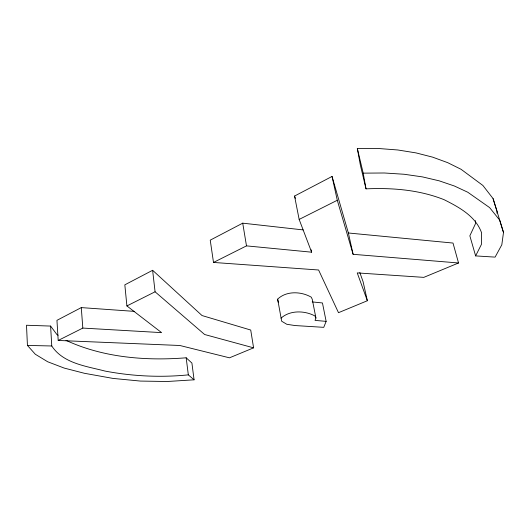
<?xml version="1.0" encoding="UTF-8"?>
<svg xmlns="http://www.w3.org/2000/svg" width="530" height="530" viewBox="0 0 530 530"><rect width="100%" height="100%" fill="white"/><g stroke="black" fill="none" stroke-linecap="round" stroke-linejoin="round"><path stroke-width="0.79" d="M496.921 213.186L497.107 211.569L493.066 198.591L482.916 185.487L461.047 169.282L447.664 162.65L432.639 157.152L416.017 152.898L397.858 149.983L378.248 148.48L357.319 148.446L360.307 164.823L366.018 188.859C392.458 187.673 419.303 189.819 444.1 199.684C459.086 207.237 475.595 216.094 481.611 232.856L481.445 244.363L475.622 255.904L495.1 257.116L501.811 244.807L503.5 232.458L493.066 198.591M326.142 321.359L323.75 327.341L294.965 325.546L286.796 324.281L281.668 321.22L277.654 299.145C286.352 290.678 301.305 291.361 311.262 297.178L312.269 299.337L315.926 318.007L315.045 320.398L326.142 321.359L322.452 302.955L312.21 301.915M281.032 318.159C289.996 310.01 304.73 310.474 314.933 315.959L315.926 318.007M134.693 311.395L81.282 307.605L56.948 320.332L58.194 340.452L179.862 345.494L229.483 357.823L253.592 347.846L250.723 330.038L202.029 315.549L152.62 270.293L124.828 284.829L126.909 305.936L161.59 332.628L82.819 328.083L58.194 340.452M303.167 229.921L242.72 223.163L210.231 240.156L213.504 262.443L318.596 269.995L338.498 312.687L367.356 300.735L363.09 281.721L359.81 272.486M213.504 262.443L246.49 245.874L311.627 252.187L299.152 219.42L294.548 196.054L332.045 176.444L348.376 232.988L353.113 254.314L458.536 262.979L453.011 243.058L348.376 232.988M126.909 305.936L155.078 291.791L204.633 334.51L253.592 347.846M299.152 219.42L337.292 200.267L332.045 176.444M458.536 262.979L423.788 277.369L357.24 272.904L367.356 300.735M65.978 340.333C103.151 357.571 145.677 361.036 186.176 357.796L191.913 363.07L194.073 379.818L167.195 381.501L140.384 381.07L113.029 378.42L84.456 373.299L64.183 368.078L47.68 361.765L35.305 354.245L27.434 345.427L26.5 325.248L50.602 326.069L56.803 334.397L58.114 335.245M194.073 379.818L188.329 374.869C160.524 377.638 132.407 376.274 104.966 371.053C86.304 366.164 63.236 363.487 51.768 345.984L50.602 326.069M357.319 148.446L363.196 173.144L384.376 172.992L404.191 174.264L422.516 176.907L439.257 180.849L454.362 185.997L467.785 192.244L489.607 207.594L499.638 220.063L503.5 232.458M27.434 345.427L51.768 345.984M294.548 196.054L295.395 198.339M337.292 200.267L353.113 254.314M475.622 255.904L469.845 235.817L475.43 223.806L475.423 220.599M277.654 299.145L278.316 302.365M311.136 249.762L311.627 252.187M363.196 173.144L366.018 188.859M242.72 223.163L246.49 245.874M186.176 357.796L188.329 374.869M152.62 270.293L155.078 291.791M81.282 307.605L82.819 328.083"/></g></svg>
